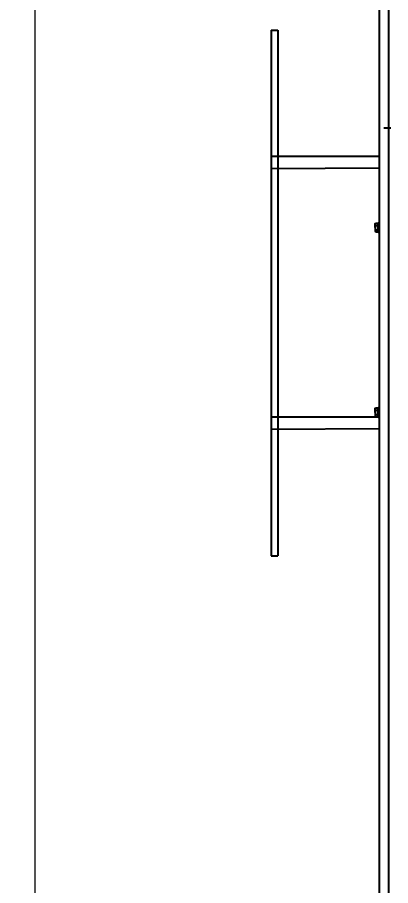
# Model space of a CAD drawing. Header units: millimetres. Extents: x -4989 to 3850, y -3780 to 2461.
# Drawn here: x -3686 to -2898, y -328 to 1505 of the extents above; entities that cross this region are included whole.
import ezdxf

# ---------------------------------------------------------------- set-up
doc = ezdxf.new("R2010")
doc.units = ezdxf.units.MM
for name, color, linetype in [('DIKOM_ЗОНА', 80, 'Continuous'), ('DIKOM_ОБЪЕКТ', 7, 'Continuous'), ('DIKOM_РАЗМЕР_ЗОНА', 7, 'Continuous'), ('DIKOM_РАЗМЕР_ОБЪЕКТА', 7, 'Continuous')]:
    doc.layers.add(name, color=color, linetype=linetype)
doc.styles.add('style1', font='arial.ttf', dxfattribs={"width": 0.8})
doc.dimstyles.new('1-50', dxfattribs={"dimtxt": 300, "dimasz": 200, "dimexe": 100, "dimexo": 0, "dimgap": 100, "dimtad": 1, "dimdec": 0, "dimtxsty": 'style1', "dimcen": 0, "dimclrd": 7, "dimclre": 7, "dimadec": 1, "dimazin": 2, "dimtfac": 1, "dimtdec": 0, "dimtmove": 0, "dimatfit": 3, "dimfxl": 0, "dimlwd": 25, "dimlwe": 18, "dimarcsym": 0})

# ---------------------------------------------------------------- blocks, each defined once
blk = doc.blocks.new('*D0')
at = {"layer": 'Defpoints', "color": 0, "transparency": 16777216}
for p in [(3115.5, 1959.7), (-3896.5, -2039.1), (3081.8, -2039.1)]:
    blk.add_point(p, dxfattribs=at)
at = {"layer": 'DIKOM_РАЗМЕР_ОБЪЕКТА', "color": 7, "lineweight": 18, "transparency": 16777216}
for p, q in [((3115.5, 1959.7), (-3996.5, 1959.7)), ((3081.8, -2039.1), (-3996.5, -2039.1))]:
    blk.add_line(p, q, dxfattribs=at)
at = {"layer": 'DIKOM_РАЗМЕР_ОБЪЕКТА', "color": 7, "lineweight": 25, "transparency": 16777216}
blk.add_line((-3896.5, 1759.7), (-3896.5, -1839.1), dxfattribs=at)
at = {"layer": 'DIKOM_РАЗМЕР_ОБЪЕКТА', "color": 7, "transparency": 16777216}
for points in [[(-3929.8, 1759.7), (-3863.2, 1759.7), (-3896.5, 1959.7)], [(-3929.8, -1839.1), (-3863.2, -1839.1), (-3896.5, -2039.1)]]:
    blk.add_solid(points, dxfattribs=at)
at = {"layer": 'DIKOM_РАЗМЕР_ОБЪЕКТА', "color": 0, "transparency": 16777216, "insert": (-4149.7, -39.7), "char_height": 300, "attachment_point": 5, "rotation": 90, "style": 'style1'}
blk.add_mtext('4000', dxfattribs=at)
blk = doc.blocks.new('*D3')
at = {"layer": 'Defpoints', "color": 0, "transparency": 16777216}
for p in [(-3149.5, 2460.9), (-4539.3, -2539.1), (-3149.5, -2539.1)]:
    blk.add_point(p, dxfattribs=at)
at = {"layer": 'DIKOM_РАЗМЕР_ЗОНА', "color": 7, "lineweight": 18, "transparency": 16777216}
for p, q in [((-3149.5, 2460.9), (-4639.3, 2460.9)), ((-3149.5, -2539.1), (-4639.3, -2539.1))]:
    blk.add_line(p, q, dxfattribs=at)
at = {"layer": 'DIKOM_РАЗМЕР_ЗОНА', "color": 7, "lineweight": 25, "transparency": 16777216}
blk.add_line((-4539.3, 2260.9), (-4539.3, -2339.1), dxfattribs=at)
at = {"layer": 'DIKOM_РАЗМЕР_ЗОНА', "color": 7, "transparency": 16777216}
for points in [[(-4572.6, 2260.9), (-4505.9, 2260.9), (-4539.3, 2460.9)], [(-4572.6, -2339.1), (-4505.9, -2339.1), (-4539.3, -2539.1)]]:
    blk.add_solid(points, dxfattribs=at)
at = {"layer": 'DIKOM_РАЗМЕР_ЗОНА', "color": 0, "transparency": 16777216, "insert": (-4792.4, -39.1), "char_height": 300, "attachment_point": 5, "rotation": 90, "style": 'style1'}
blk.add_mtext('5000', dxfattribs=at)

msp = doc.modelspace()

# ---------------------------------------------------------------- linework, layer by layer
at = {"layer": 'DIKOM_ЗОНА', "color": 3, "lineweight": 15}
msp.add_line((-3649.5, 1960.9), (-3649.5, -2039.1), dxfattribs=at)
at = {"layer": 'DIKOM_ОБЪЕКТ'}
for p, q in [((-2922.5, 1922.9), (-2922.5, -2001.1)), ((-2902.5, 1922.9), (-2902.5, -2001.1)), ((-3150.3, 1477.8), (-3150.3, 367.9)), ((-3150.3, 1477.8), (-3136.3, 1477.8)), ((-3136.3, 1477.8), (-3136.3, 367.9)), ((-2897.5, 1270.9), (-2912.5, 1270.9)), ((-2923.5, 1210.9), (-3150.3, 1210.9)), ((-3150.3, 1185.6), (-2922.5, 1187)), ((-3150.3, 1184.7), (-3150.3, 660.9)), ((-3136.3, 1184.7), (-3136.3, 660.9)), ((-2930.9, 1068.5), (-2930, 1070.2)), ((-2930.9, 1060.9), (-2930.9, 1068.5)), ((-2930, 1070.2), (-2924.5, 1070.2)), ((-2930, 1065.6), (-2924.5, 1065.6)), ((-2924.5, 1060.9), (-2924.5, 1070.9)), ((-2924.5, 1070.9), (-2922.5, 1070.9)), ((-2924.5, 1070.2), (-2924.5, 1060.9)), ((-2922.5, 1070.9), (-2922.5, 1060.9)), ((-2930.9, 1060.9), (-2930.9, 1053.3)), ((-2930.9, 1053.3), (-2930, 1051.7)), ((-2930, 1056.3), (-2924.5, 1056.3)), ((-2930, 1051.7), (-2924.5, 1051.7)), ((-2924.5, 1051.7), (-2924.5, 1060.9)), ((-2924.5, 1060.9), (-2924.5, 1050.9)), ((-2924.5, 1050.9), (-2922.5, 1050.9)), ((-2922.5, 1050.9), (-2922.5, 1060.9)), ((-2930.9, 678.5), (-2930, 680.2)), ((-2930.9, 670.9), (-2930.9, 678.5)), ((-2930, 680.2), (-2924.5, 680.2)), ((-2924.5, 670.9), (-2924.5, 680.9)), ((-2924.5, 680.9), (-2922.5, 680.9)), ((-2924.5, 680.2), (-2924.5, 670.9)), ((-2922.5, 680.9), (-2922.5, 670.9)), ((-2922.7, 660.9), (-3150.3, 660.9)), ((-2930.9, 670.9), (-2930.9, 663.3)), ((-2930.9, 663.3), (-2930, 661.7)), ((-2930, 675.6), (-2924.5, 675.6)), ((-2930, 666.3), (-2924.5, 666.3)), ((-2930, 661.7), (-2924.5, 661.7)), ((-2924.5, 661.7), (-2924.5, 670.9)), ((-2924.5, 670.9), (-2924.5, 660.9)), ((-2924.5, 660.9), (-2922.5, 660.9)), ((-2922.5, 660.9), (-2922.5, 670.9)), ((-3150.3, 635.6), (-2921.7, 637)), ((-3150.3, 367.9), (-3136.3, 367.9))]:
    msp.add_line(p, q, dxfattribs=at)
for centre, radius, start, end in [((-2919.1, 1060.9), 11.8, 156.8627, 180), ((-2927.6, 1067.8), 3.24, 150.866, 223.3168), ((-2919.1, 1060.9), 11.8, 180, 203.1373), ((-2927.6, 1054.1), 3.24, 136.6832, 209.134), ((-2927.6, 677.8), 3.24, 150.866, 223.3168), ((-2919.1, 670.9), 11.8, 156.8627, 180), ((-2919.1, 670.9), 11.8, 180, 203.1373), ((-2927.6, 664.1), 3.24, 136.6832, 209.134)]:
    msp.add_arc(centre, radius, start, end, dxfattribs=at)

# ---------------------------------------------------------------- dimensions: what is measured, and where the dimension line sits
at = {"layer": 'DIKOM_РАЗМЕР_ЗОНА'}
dim = msp.add_linear_dim(base=(-4539.3, -2539.1), p1=(-3149.5, 2460.9), p2=(-3149.5, -2539.1), angle=90, dimstyle='1-50', dxfattribs=at)
dim.commit()
dim.dimension.update_dxf_attribs({"geometry": '*D3', "text_midpoint": (-4539.3, -39.1), "dimtype": 160})
at = {"layer": 'DIKOM_РАЗМЕР_ОБЪЕКТА'}
dim = msp.add_linear_dim(base=(-3896.5, -2039.1), p1=(3115.5, 1959.7), p2=(3081.8, -2039.1), angle=90, text='4000', dimstyle='1-50', dxfattribs=at)
dim.commit()
dim.dimension.update_dxf_attribs({"geometry": '*D0', "text_midpoint": (-3896.5, -39.7), "dimtype": 160})

doc.saveas('drawing.dxf')
